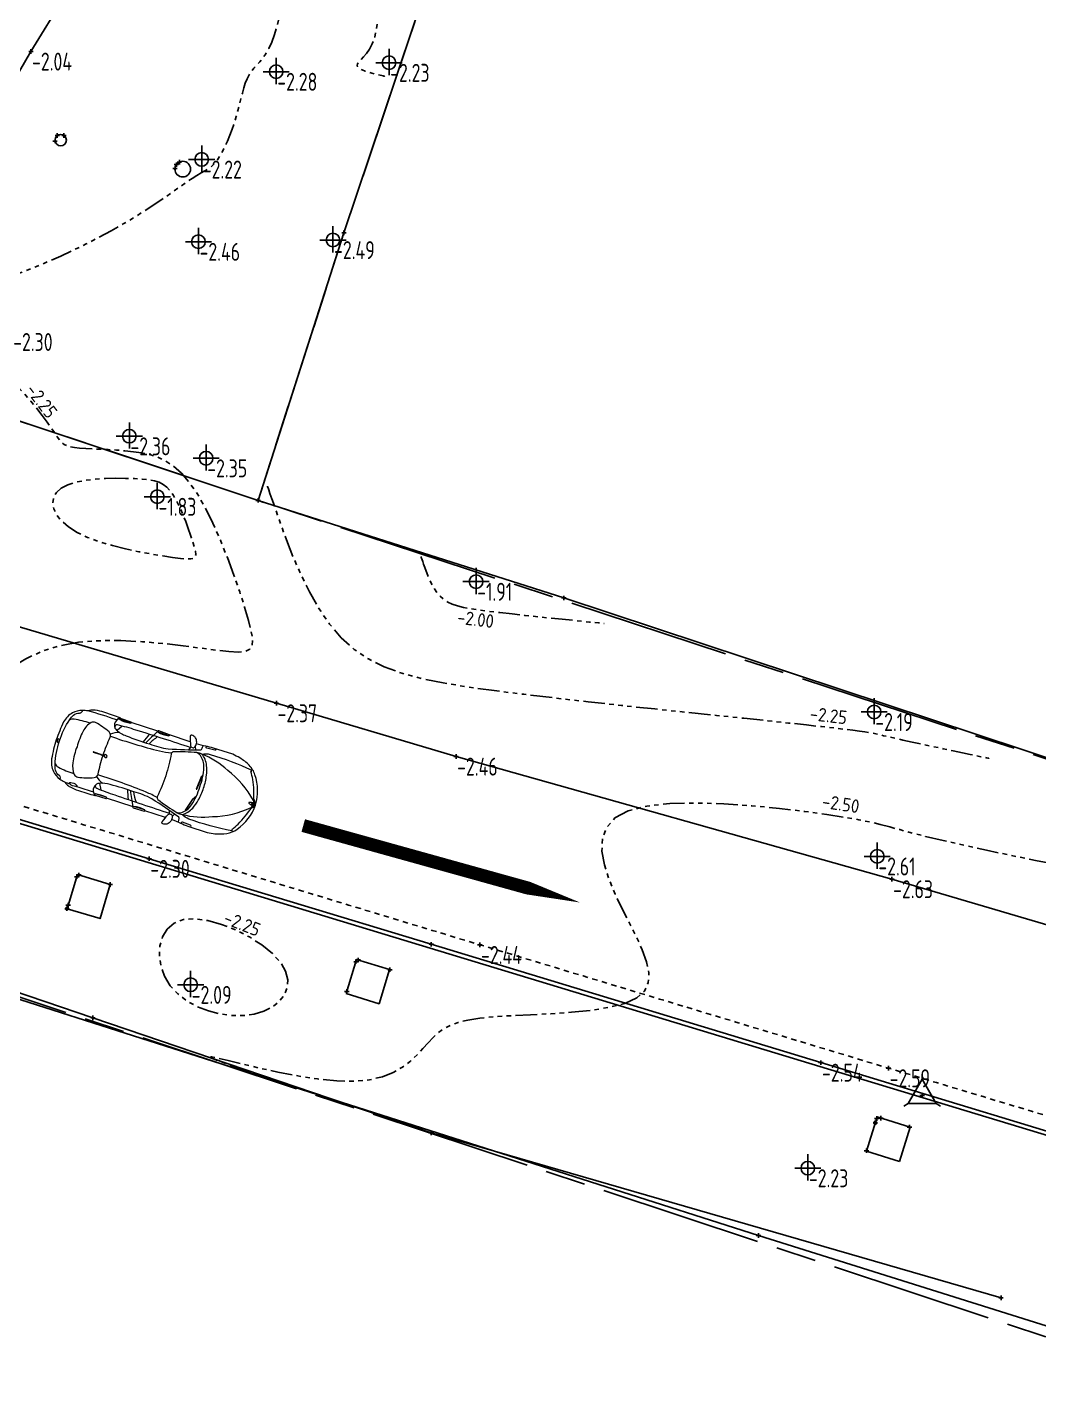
# Model space of a CAD drawing. Header units: metres. Extents: x -173 to 927, y -225 to 260.
# Drawn here: x 65.33 to 87.82, y -55.59 to -25.41 of the extents above; entities that cross this region are included whole.
import ezdxf
from ezdxf.enums import TextEntityAlignment as Align

# ---------------------------------------------------------------- set-up
doc = ezdxf.new("R2010")
doc.units = ezdxf.units.M
doc.header["$LTSCALE"] = 0.01
doc.header["$PDMODE"] = 2
doc.header["$PDSIZE"] = 0.05
for name, pattern in [('ACAD_ISO02W100', [15, 12, -3]), ('ACAD_ISO06W100', [36, 24, -3, 0, -3, 0, -3, 0, -3]), ('ACAD_ISO08W100', [36, 24, -3, 6, -3])]:
    doc.linetypes.add(name, pattern=pattern)
for name, color, linetype in [('Bac à plantations', 7, 'Continuous'), ('Bordure bas', 5, 'Continuous'), ('Cadastre-Parcellaire', 252, 'ACAD_ISO08W100'), ('Clou topographique', 7, 'Continuous'), ('Clôture', 70, 'LIMITE1'), ('Courbes de niveau', 200, 'ACAD_ISO06W100'), ("Filet d'eau", 140, 'ACAD_ISO02W100'), ('Niveau', 7, 'Continuous'), ('Revètement', 2, 'Continuous'), ('Texte', 7, 'Continuous'), ('TopoAlt', 7, 'Continuous'), ('TOPOJIS', 7, 'Continuous')]:
    doc.layers.add(name, color=color, linetype=linetype)
doc.layers.add('Tronc', color=35, linetype='Continuous', lineweight=25)
doc.layers.add('Véhicule', color=231, linetype='Continuous', lineweight=13)
doc.styles.get("Standard").update_dxf_attribs({"font": 'isocp.shx'})
doc.linetypes.add('LIMITE1', pattern='A,6.35,-2.54,[133,ltypeshp.shx,S=2.54,R=0,X=-2.54,Y=0],-2.54,25.4', length=36.83)

# ---------------------------------------------------------------- blocks, each defined once
blk = doc.blocks.new('clou topographique')
at = {"color": 0}
blk.add_line((0, 0), (0, 0), dxfattribs=at)
blk.add_lwpolyline([(0.312, -0.18), (0, 0.36), (-0.312, -0.18)], close=True, dxfattribs=at)
at = {"flags": 128}
for points in [[(0, 0.36), (0, 0.472)], [(-0.312, -0.18), (-0.409, -0.236)], [(0.312, -0.18), (0.409, -0.236)]]:
    blk.add_lwpolyline(points, dxfattribs=at)
blk = doc.blocks.new('pn')
at = {"flags": 128}
for points in [[(0, -0.275), (0, 0.308)], [(-0.291, 0), (0.291, 0)]]:
    blk.add_lwpolyline(points, dxfattribs=at)
blk.add_circle((0, 0), 0.151)
blk = doc.blocks.new('ALFA ROMEO vue de dessus')
at = {"color": 0, "linetype": 'ByBlock', "lineweight": -2}
for points in [[(-0.708, 1.593, -0.025865), (-0.92, 1.606, 0.035075), (-1.096, 1.622), (-1.546, 1.622, 0.037328), (-1.721, 1.596, 0.062638), (-1.971, 1.505, 0.115424), (-2.158, 1.346, 0.153263), (-2.378, 0.708, 0.153263), (-2.158, 0.071, 0.115424), (-1.971, -0.088, 0.062638), (-1.721, -0.179, 0.037328), (-1.546, -0.206), (-1.096, -0.206, 0.035075), (-0.92, -0.189, -0.025865), (-0.708, -0.176)], [(-1.16, 1.622, 0.612088), (-1.142, 1.585), (-0.954, 1.577, 0.606186), (-0.936, 1.608, 0.606186)], [(-0.863, 1.6, 0.039494), (-0.858, 1.529, 0.149425), (-0.842, 1.496, 0.012669), (-0.146, 1.292, 0.052479), (0.284, 1.267, 0.023792), (0.831, 1.28, 0.104203), (1.074, 1.331, 0.083159), (1.123, 1.363, 0.656751), (1.092, 1.45, 0.014014), (0.666, 1.468, 0.004254), (-0.621, 1.475)], [(-0.7, 1.528), (-0.728, 1.46, 0.002534)], [(-0.067, 1.574, 0.10804), (0.187, 1.58)], [(0.366, 1.266, 0.016669), (0.287, 1.424, -0.012342), (0.198, 1.596)], [(0.828, 1.574, 0.083625), (1.081, 1.58)], [(1.065, -0.193, -0.006701), (1.085, -0.197, 0.035488), (1.265, -0.206), (1.466, -0.206, 0.061247), (1.661, -0.188, 0.049739), (1.753, -0.159, 0.000868), (1.817, -0.123, 0.016846), (1.936, -0.097, 0.10504), (2.125, 0.024, 0.147827), (2.249, 0.278, 0.03134), (2.282, 0.708, 0.03134), (2.249, 1.139, 0.147827), (2.125, 1.393, 0.10504), (1.936, 1.514, 0.016846), (1.817, 1.54, 0.000868), (1.753, 1.576, 0.049739), (1.661, 1.605, 0.061247), (1.466, 1.622), (1.265, 1.622, 0.035488), (1.085, 1.614, -0.006701), (1.065, 1.61)], [(1.131, 1.373, 0.265752), (1.146, 1.536, 0.099126), (1.09, 1.614)], [(1.53, 1.55, 0.010954), (1.139, 1.55)], [(1.817, 1.54, 0.00357), (1.69, 1.546)], [(1.923, 1.517, 0.119071), (1.949, 1.455, 0.051517), (1.973, 1.438, -0.207531), (2.087, 1.352, -0.058934), (2.137, 1.233, -0.075079), (2.205, 0.708, -0.075079), (2.137, 0.184, -0.058934), (2.087, 0.065, -0.207531), (1.973, -0.021, 0.051517), (1.949, -0.038, 0.119071), (1.923, -0.1)], [(-2.052, 1.385, 0.02135), (-2.143, 1.232, 0.05504), (-2.313, 0.788, 0.02054), (-2.322, 0.741)], [(-2.305, 0.625, 0.09978), (-1.553, 0.167, 0.088947), (-0.891, 0.002, 0.089167), (-0.779, 0.003, 0.018523), (-0.279, 0.15, 0.361435), (-0.245, 0.205, -0.03759), (-0.278, 0.708, -0.03759), (-0.245, 1.212, 0.361435), (-0.279, 1.267, 0.018523), (-0.779, 1.414, 0.089167), (-0.891, 1.415, 0.088947), (-1.553, 1.25, 0.09978), (-2.305, 0.792)], [(-2.054, 1.382, 0.81957), (-2.09, 1.422)], [(-2.057, 1.419, -0.037786), (-1.07, 1.466, -0.130502), (-0.891, 1.415, 0.15775), (-1.072, 1.206, 0.047296), (-1.137, 1.002, 0.062905), (-1.162, 0.708, 0.062905), (-1.137, 0.415, 0.047296), (-1.072, 0.211, 0.15775), (-0.891, 0.002, -0.130502), (-1.07, -0.049, -0.037786), (-2.057, -0.002)], [(-0.75, 1.407, 0.196313), (-0.871, 1.376, 0.169929), (-1.027, 1.148, 0.077249), (-1.075, 0.708, 0.077249), (-1.027, 0.269, 0.169929), (-0.871, 0.041, 0.196313), (-0.75, 0.01)], [(-0.246, 1.23, 0.028451), (0.021, 1.19, 0.02454), (1.161, 1.162)], [(0.293, 1.267, 0.06551), (0.16, 1.473)], [(0.433, 1.265, 0.013943), (0.354, 1.471)], [(1.175, 1.203, 0.122605), (1.001, 1.304)], [(1.186, 0.703, -0.026959), (1.161, 0.277, 0.333847), (1.222, 0.174, 0.051261), (1.569, 0.07, 0.264947), (1.662, 0.101, 0.142523), (1.774, 0.338, 0.049778), (1.796, 0.708, 0.049778), (1.774, 1.079, 0.142523), (1.662, 1.316, 0.264947), (1.569, 1.347, 0.051261), (1.222, 1.243, 0.333847), (1.161, 1.14, -0.026959), (1.186, 0.714)], [(2.141, 1.219, 0.188405), (2.048, 1.272, 0.04013), (1.678, 1.296)], [(-2.313, 0.75, -0.006222), (-2.305, 0.791, 0.667254), (-2.306, 0.792, 0.081494), (-2.355, 0.748, 0.091173), (-2.372, 0.722, 0.089943), (-2.376, 0.708, 0.089943), (-2.372, 0.695, 0.091173), (-2.355, 0.669, 0.084483), (-2.304, 0.624)], [(-2.375, 0.768, 0.493721), (-2.362, 0.763, 0.145339), (-2.304, 0.819)], [(-2.304, 0.598, 0.145339), (-2.362, 0.654, 0.493721), (-2.375, 0.649)], [(-2.351, 0.745, 0.00262), (-2.352, 0.744, 0.019813), (-2.353, 0.708, 0.019813), (-2.352, 0.673, 0.00262), (-2.351, 0.672)], [(-2.351, 0.745, -0.01572), (-2.343, 0.755, 0.025394), (-2.346, 0.708, 0.025394), (-2.343, 0.662, -0.01572), (-2.351, 0.672)], [(-2.315, 0.78, 0.022761), (-2.328, 0.769, 0.033433), (-2.333, 0.708, 0.033433), (-2.328, 0.648, 0.022761), (-2.315, 0.637)], [(-2.322, 0.676, 0.02054), (-2.313, 0.629, 0.05504), (-2.143, 0.185, 0.02135), (-2.052, 0.032)], [(-2.299, 0.682, 0.072412), (-2.226, 0.699, 0.678903), (-2.226, 0.718, 0.072412), (-2.299, 0.735)], [(1.16, 0.715, 10.099782), (1.16, 0.702)], [(1.154, 0.716, 1.080351), (1.154, 0.701)], [(1.238, 0.711, 2.507681), (1.238, 0.706)], [(1.394, 0.711), (1.236, 0.711, 1), (1.236, 0.706), (1.394, 0.706)], [(-2.09, -0.005, 0.81957), (-2.054, 0.035)], [(-0.621, -0.058, 0.004254), (0.666, -0.051, 0.014014), (1.092, -0.033, 0.656751), (1.123, 0.054, 0.083159), (1.074, 0.086, 0.104203), (0.831, 0.137, 0.023792), (0.284, 0.15, 0.052479), (-0.146, 0.125, 0.012669), (-0.842, -0.079, 0.149425), (-0.858, -0.112, 0.039494), (-0.863, -0.183)], [(1.161, 0.255, 0.02454), (0.021, 0.227, 0.028451), (-0.246, 0.187)], [(0.16, -0.056, 0.06551), (0.293, 0.15)], [(0.198, -0.179, -0.012342), (0.287, -0.007, 0.016669), (0.366, 0.151)], [(0.354, -0.054, 0.013943), (0.433, 0.152)], [(1.001, 0.113, 0.122605), (1.175, 0.214)], [(1.09, -0.197, 0.099126), (1.146, -0.119, 0.265752), (1.131, 0.044)], [(1.678, 0.121, 0.04013), (2.048, 0.145, 0.188405), (2.141, 0.198)], [(-1.16, -0.206, -0.612088), (-1.142, -0.168), (-0.954, -0.16, -0.606186), (-0.936, -0.191, -0.606186)], [(-0.7, -0.111), (-0.728, -0.043, -0.002534)], [(0.187, -0.163, 0.10804), (-0.067, -0.157)], [(1.081, -0.163, 0.083625), (0.828, -0.157)], [(1.139, -0.133, 0.019011), (1.817, -0.123)]]:
    blk.add_lwpolyline(points, format="xyb", dxfattribs=at)
for points in [[(-0.693, 1.509, -0.13042), (-0.707, 1.604, -0.153076), (-0.664, 1.7, -0.153578), (-0.6, 1.738, -0.054482), (-0.55, 1.744, -0.227727), (-0.523, 1.732), (-0.524, 1.705, -0.013987), (-0.598, 1.512, -0.272016), (-0.663, 1.486, -0.307927)], [(0.196, 1.601, 0.414214), (0.186, 1.611), (-0.067, 1.604, 0.414214), (-0.077, 1.594), (-0.077, 1.584, 0.414214), (-0.067, 1.574), (0.187, 1.58, 0.414214), (0.196, 1.591)], [(1.091, 1.6, 0.414214), (1.08, 1.61), (0.827, 1.604, 0.414214), (0.817, 1.593), (0.817, 1.583, 0.414214), (0.828, 1.574), (1.081, 1.58, 0.414214), (1.091, 1.59)], [(-2.363, 0.708, 0.011819), (-2.362, 0.687, -0.03555), (-2.367, 0.698, -0.086978), (-2.371, 0.708, -0.086978), (-2.367, 0.719, -0.03555), (-2.362, 0.73, 0.011819)], [(-2.355, 0.708, -0.018325), (-2.354, 0.742, 0.030689), (-2.36, 0.734, 0.013869), (-2.361, 0.708, 0.013869), (-2.36, 0.683, 0.030689), (-2.354, 0.675, -0.018325)], [(-2.335, 0.708, -0.032131), (-2.331, 0.767, 0.017636), (-2.341, 0.757, 0.026868), (-2.344, 0.708, 0.026868), (-2.341, 0.66, 0.017636), (-2.331, 0.65, -0.032131)], [(1.418, 0.707), (1.418, 0.71, 0.414214), (1.415, 0.713), (1.397, 0.713, 0.414214), (1.394, 0.71), (1.394, 0.707, 0.414214), (1.397, 0.704), (1.415, 0.704, 0.414214)], [(-0.693, -0.092, 0.13042), (-0.707, -0.187, 0.153076), (-0.664, -0.283, 0.153578), (-0.6, -0.321, 0.054482), (-0.55, -0.327, 0.227727), (-0.523, -0.315), (-0.524, -0.288, 0.013987), (-0.598, -0.095, 0.272016), (-0.663, -0.069, 0.307927)], [(0.196, -0.184, -0.414214), (0.186, -0.194), (-0.067, -0.187, -0.414214), (-0.077, -0.177), (-0.077, -0.167, -0.414214), (-0.067, -0.157), (0.187, -0.163, -0.414214), (0.196, -0.174)], [(1.091, -0.183, -0.414214), (1.08, -0.193), (0.827, -0.187, -0.414214), (0.817, -0.176), (0.817, -0.166, -0.414214), (0.828, -0.157), (1.081, -0.163, -0.414214), (1.091, -0.173)]]:
    blk.add_lwpolyline(points, format="xyb", close=True, dxfattribs=at)
for points in [[(-0.564, 1.596), (-0.077, 1.596)], [(0.196, 1.596), (0.818, 1.596)], [(-1.065, 0.956), (-1.013, 1.024), (-1.003, 1.017), (-0.93, 1.299), (-0.942, 1.302), (-1.016, 1.02)], [(-0.589, 1.418), (-0.615, 1.497)], [(0.987, 1.456), (1.059, 1.325)], [(-1.003, 1.017), (-1.069, 0.92)], [(-1.065, 0.461), (-1.047, 0.497), (-1.036, 0.491), (-1.015, 0.781), (-1.028, 0.782), (-1.049, 0.492)], [(1.236, 0.712), (1.153, 0.716)], [(1.236, 0.705), (1.153, 0.701)], [(-1.036, 0.491), (-1.061, 0.434)], [(0.987, -0.039), (1.059, 0.092)], [(-0.589, -0.001), (-0.615, -0.08)], [(-0.564, -0.179), (-0.077, -0.179)], [(0.196, -0.179), (0.818, -0.179)]]:
    blk.add_lwpolyline(points, dxfattribs=at)
for centre, major_axis, ratio in [((1.616, 1.534), (0.0907, -0.0082), 0.339047), ((2.23, 0.708), (0, 0.0494), 0.4)]:
    blk.add_ellipse(centre, major_axis=major_axis, ratio=ratio, dxfattribs=at)
for start_param, end_param in [(4.712389, 7.853982), (3.141593, 9.424778)]:
    blk.add_ellipse((-2.312, 0.708), major_axis=(0, 0.0412), ratio=0.4, start_param=start_param, end_param=end_param, dxfattribs=at)
at = {"color": 0, "linetype": 'ByBlock', "lineweight": -2, "extrusion": (0, 0, -1)}
blk.add_ellipse((-2.312, 0.708), major_axis=(0, -0.0412), ratio=0.4, start_param=4.712389, end_param=7.853982, dxfattribs=at)
blk = doc.blocks.new('*U27')
at = {"color": 0, "linetype": 'ByBlock', "lineweight": -2, "rotation": 161.8918775486817}
blk.add_blockref('ALFA ROMEO vue de dessus', (0.794, 1.242), dxfattribs=at)

msp = doc.modelspace()

# ---------------------------------------------------------------- linework, layer by layer
for centre, radius in [((69.996, 17.37), 242.523), ((66.22, -45.021), 0.0306), ((84.189, -49.782), 0.0306)]:
    msp.add_circle(centre, radius)
at = {"layer": 'Bac à plantations'}
for points in [[(66.451, -44.261), (66.222, -45.021), (66.954, -45.242), (67.183, -44.482)], [(72.425, -46.91), (73.156, -47.134), (73.389, -46.375), (72.658, -46.15)], [(84.724, -50.641), (84.962, -49.883), (84.232, -49.654), (83.994, -50.411)]]:
    msp.add_lwpolyline(points, close=True, dxfattribs=at)
at = {"layer": 'Bordure bas'}
for p, q in [((59.97, -45.142), (66.798, -47.448)), ((66.798, -47.448), (74.316, -50.006)), ((74.316, -50.006), (86.983, -53.676))]:
    msp.add_line(p, q, dxfattribs=at)
at = {"layer": 'Bordure bas', "flags": 128}
for points in [[(15.199, -27.102), (20.756, -28.983), (23.654, -29.981), (29.151, -31.86), (31.667, -32.734), (35.722, -34.069), (39.183, -35.154), (42.802, -36.289), (47.759, -37.843), (53.135, -39.486), (60.65, -41.758), (68.023, -43.995), (74.292, -45.898), (82.953, -48.529), (90.413, -50.794), (92.79, -51.519)], [(15.228, -27.018), (20.785, -28.899), (23.683, -29.898), (29.18, -31.776), (31.695, -32.65), (35.749, -33.985), (39.21, -35.07), (42.828, -36.205), (47.785, -37.758), (53.161, -39.401), (60.675, -41.673), (68.048, -43.91), (74.318, -45.813), (82.979, -48.444), (90.439, -50.709), (92.815, -51.434)]]:
    msp.add_lwpolyline(points, dxfattribs=at)
at = {"layer": 'Cadastre-Parcellaire', "ltscale": 15}
for points in [[(133.538, 49.783), (103.105, -46.302), (96.253, -44.4), (70.468, -35.94), (72.377, -29.987), (75.662, -20.191), (78.236, -12.329), (80.932, -4.568), (81.524, -2.567), (83.381, 3.344), (92.408, 30.803), (95.713, 40.592), (98.94, 50.37), (102.056, 59.788), (118.611, 54.527), (133.538, 49.783)], [(91.536, -55.722), (59.078, -154.85), (22.478, -154.665), (36.652, -92.089), (52.524, -42.801), (91.536, -55.722)]]:
    msp.add_lwpolyline(points, close=True, dxfattribs=at)
msp.add_lwpolyline([(80.932, -4.568), (78.236, -12.329), (75.662, -20.191), (72.377, -29.987), (72.377, -29.987), (70.468, -35.94), (62.57, -33.31), (58.099, -31.898), (52.148, -29.781), (46.304, -27.788), (38.457, -25.152), (40.86, -17.928), (43.437, -10.054), (46.094, -2.168)], dxfattribs=at)
at = {"layer": 'Clôture'}
for p, q in [((72.377, -29.987), (75.662, -20.191)), ((70.468, -35.94), (72.377, -29.987)), ((70.468, -35.94), (62.57, -33.31)), ((77.263, -38.109), (70.468, -35.94)), ((96.253, -44.4), (77.263, -38.109)), ((81.592, -52.291), (52.742, -43.074)), ((91.526, -55.408), (81.592, -52.291))]:
    msp.add_line(p, q, dxfattribs=at)
at = {"layer": 'Courbes de niveau', "ltscale": 2, "flags": 128}
for points, elevation in [([(61.487, -44.255), (61.626, -44.093), (61.791, -43.895), (61.955, -43.696), (62.115, -43.5), (62.271, -43.307), (62.421, -43.118), (62.563, -42.934), (62.696, -42.753), (62.818, -42.578), (62.927, -42.407), (63.022, -42.241), (63.102, -42.081), (63.168, -41.928), (63.222, -41.783), (63.268, -41.648), (63.306, -41.525), (63.34, -41.414), (63.371, -41.319), (63.402, -41.239), (63.435, -41.176), (63.472, -41.123), (63.517, -41.074), (63.572, -41.023), (63.64, -40.961), (63.725, -40.882), (63.828, -40.78), (63.953, -40.647), (64.103, -40.48), (64.28, -40.286), (64.487, -40.076), (64.725, -39.861), (64.998, -39.653), (65.308, -39.461), (65.656, -39.298), (66.047, -39.174), (66.479, -39.096), (66.941, -39.06), (67.419, -39.058), (67.898, -39.082), (68.364, -39.123), (68.803, -39.174), (69.201, -39.226), (69.543, -39.271), (69.819, -39.302), (70.031, -39.312), (70.184, -39.295), (70.283, -39.247), (70.335, -39.16), (70.344, -39.029), (70.315, -38.848), (70.255, -38.611), (70.169, -38.316), (70.06, -37.975), (69.931, -37.602), (69.786, -37.213), (69.629, -36.822), (69.462, -36.444), (69.289, -36.094), (69.115, -35.788), (68.94, -35.536), (68.766, -35.336), (68.591, -35.181), (68.416, -35.065), (68.239, -34.981), (68.061, -34.922), (67.879, -34.883), (67.695, -34.856), (67.507, -34.836), (67.319, -34.821), (67.135, -34.81), (66.957, -34.801), (66.789, -34.794), (66.636, -34.786), (66.499, -34.776), (66.384, -34.765), (66.292, -34.749), (66.218, -34.727), (66.158, -34.696), (66.106, -34.655), (66.057, -34.6), (66.005, -34.529), (65.945, -34.44), (65.87, -34.33), (65.778, -34.199), (65.67, -34.052), (65.549, -33.894), (65.417, -33.734), (65.279, -33.576), (65.138, -33.428), (64.996, -33.296), (64.856, -33.187), (64.722, -33.106), (64.594, -33.048), (64.475, -33.008), (64.365, -32.98), (64.265, -32.958), (64.177, -32.938), (64.102, -32.913), (64.04, -32.877), (63.994, -32.827), (63.96, -32.762), (63.937, -32.684), (63.922, -32.596), (63.914, -32.5), (63.911, -32.396), (63.909, -32.287), (63.907, -32.175), (63.904, -32.061), (63.901, -31.947), (63.902, -31.835), (63.909, -31.726), (63.925, -31.622), (63.954, -31.524), (63.997, -31.435), (64.059, -31.354), (64.141, -31.285), (64.244, -31.223), (64.368, -31.165), (64.513, -31.109), (64.678, -31.051), (64.864, -30.988), (65.071, -30.917), (65.298, -30.833), (65.545, -30.736), (65.807, -30.626), (66.082, -30.504), (66.363, -30.373), (66.647, -30.235), (66.929, -30.091), (67.205, -29.942), (67.47, -29.792), (67.72, -29.642), (67.954, -29.494), (68.172, -29.351), (68.373, -29.214), (68.557, -29.086), (68.722, -28.97), (68.87, -28.868), (68.999, -28.781), (69.108, -28.712), (69.202, -28.657), (69.281, -28.611), (69.349, -28.57), (69.409, -28.53), (69.464, -28.485), (69.515, -28.431), (69.567, -28.364), (69.62, -28.28), (69.675, -28.181), (69.731, -28.069), (69.786, -27.947), (69.84, -27.816), (69.891, -27.681), (69.939, -27.542), (69.982, -27.404), (70.021, -27.267), (70.055, -27.134), (70.087, -27.005), (70.118, -26.883), (70.15, -26.767), (70.184, -26.659), (70.223, -26.561), (70.268, -26.473), (70.319, -26.396), (70.377, -26.326), (70.439, -26.256), (70.504, -26.183), (70.572, -26.101), (70.639, -26.004), (70.706, -25.888), (70.77, -25.746), (70.831, -25.577), (70.889, -25.381), (70.946, -25.165), (71.003, -24.933), (71.062, -24.689), (71.123, -24.438), (71.189, -24.185), (71.26, -23.934), (71.338, -23.691), (71.422, -23.46), (71.512, -23.247), (71.608, -23.059), (71.71, -22.901), (71.818, -22.778), (71.931, -22.698), (72.048, -22.664), (72.17, -22.682), (72.294, -22.747), (72.418, -22.854), (72.538, -22.998), (72.654, -23.173), (72.761, -23.374), (72.858, -23.594), (72.941, -23.83), (73.01, -24.074), (73.063, -24.323), (73.1, -24.571), (73.123, -24.814), (73.13, -25.047), (73.121, -25.265), (73.098, -25.463), (73.06, -25.636), (73.007, -25.782), (72.945, -25.901), (72.879, -25.998), (72.814, -26.076), (72.755, -26.138), (72.707, -26.188), (72.676, -26.23), (72.667, -26.266), (72.684, -26.3), (72.723, -26.332), (72.779, -26.362), (72.847, -26.389), (72.921, -26.414), (72.997, -26.436), (73.069, -26.455), (73.132, -26.471), (73.182, -26.483), (73.219, -26.492), (73.246, -26.499), (73.264, -26.503), (73.275, -26.506), (73.281, -26.507), (73.283, -26.508), (73.283, -26.508)], -2.25), ([(70.677, -35.626), (70.677, -35.627), (70.68, -35.636), (70.689, -35.661), (70.705, -35.708), (70.732, -35.786), (70.773, -35.902), (70.83, -36.064), (70.905, -36.28), (71.001, -36.553), (71.12, -36.874), (71.26, -37.228), (71.424, -37.6), (71.611, -37.977), (71.821, -38.345), (72.056, -38.689), (72.316, -38.996), (72.603, -39.254), (72.919, -39.466), (73.27, -39.641), (73.661, -39.783), (74.096, -39.901), (74.581, -40), (75.119, -40.087), (75.716, -40.17), (76.374, -40.253), (77.077, -40.336), (77.808, -40.419), (78.549, -40.501), (79.284, -40.579), (79.994, -40.654), (80.661, -40.723), (81.268, -40.786), (81.801, -40.842), (82.261, -40.891), (82.656, -40.934), (82.99, -40.971), (83.269, -41.002), (83.499, -41.03), (83.686, -41.053), (83.835, -41.072), (83.953, -41.089), (84.048, -41.104), (84.129, -41.118), (84.204, -41.134), (84.283, -41.152), (84.374, -41.173), (84.485, -41.199), (84.626, -41.231), (84.803, -41.271), (85.008, -41.315), (85.231, -41.364), (85.465, -41.413), (85.698, -41.463), (85.92, -41.51), (86.124, -41.553), (86.297, -41.589), (86.435, -41.618), (86.538, -41.64), (86.612, -41.655), (86.661, -41.666), (86.691, -41.672), (86.707, -41.675), (86.713, -41.676), (86.713, -41.677)], -2.25), ([(74.087, -37.185), (74.087, -37.186), (74.088, -37.188), (74.09, -37.194), (74.094, -37.207), (74.102, -37.228), (74.112, -37.258), (74.127, -37.301), (74.147, -37.358), (74.173, -37.431), (74.204, -37.516), (74.241, -37.609), (74.284, -37.708), (74.334, -37.808), (74.39, -37.905), (74.452, -37.996), (74.521, -38.077), (74.597, -38.146), (74.683, -38.202), (74.782, -38.249), (74.899, -38.288), (75.035, -38.321), (75.194, -38.351), (75.38, -38.378), (75.596, -38.406), (75.842, -38.435), (76.113, -38.466), (76.396, -38.497), (76.684, -38.527), (76.965, -38.557), (77.23, -38.584), (77.469, -38.608), (77.673, -38.629), (77.833, -38.645), (77.954, -38.657), (78.04, -38.666), (78.098, -38.672), (78.133, -38.676), (78.151, -38.677), (78.158, -38.678), (78.159, -38.678)], -2), ([(70.294, -48.657), (70.293, -48.657), (70.289, -48.655), (70.278, -48.651), (70.256, -48.644), (70.22, -48.631), (70.167, -48.612), (70.092, -48.586), (69.993, -48.551), (69.868, -48.507), (69.732, -48.459), (69.6, -48.41), (69.489, -48.367), (69.414, -48.334), (69.393, -48.316), (69.441, -48.318), (69.575, -48.345), (69.805, -48.401), (70.117, -48.477), (70.492, -48.565), (70.909, -48.656), (71.349, -48.74), (71.792, -48.808), (72.218, -48.851), (72.607, -48.86), (72.944, -48.828), (73.231, -48.76), (73.474, -48.662), (73.679, -48.544), (73.853, -48.411), (74.001, -48.271), (74.131, -48.132), (74.248, -48.001), (74.359, -47.884), (74.472, -47.781), (74.597, -47.692), (74.743, -47.615), (74.919, -47.551), (75.134, -47.498), (75.397, -47.456), (75.717, -47.424), (76.099, -47.4), (76.526, -47.379), (76.978, -47.356), (77.434, -47.325), (77.874, -47.28), (78.276, -47.216), (78.62, -47.127), (78.886, -47.007), (79.057, -46.852), (79.142, -46.664), (79.154, -46.446), (79.105, -46.201), (79.008, -45.934), (78.877, -45.646), (78.724, -45.342), (78.563, -45.024), (78.406, -44.698), (78.269, -44.37), (78.166, -44.049), (78.113, -43.743), (78.125, -43.461), (78.216, -43.211), (78.402, -43.003), (78.698, -42.843), (79.112, -42.738), (79.622, -42.683), (80.2, -42.669), (80.818, -42.688), (81.446, -42.731), (82.057, -42.79), (82.621, -42.858), (83.11, -42.926), (83.504, -42.987), (83.819, -43.042), (84.075, -43.095), (84.298, -43.147), (84.509, -43.202), (84.732, -43.263), (84.989, -43.332), (85.305, -43.412), (85.695, -43.505), (86.153, -43.609), (86.663, -43.721), (87.212, -43.837), (87.787, -43.954), (88.373, -44.07), (88.956, -44.18), (89.522, -44.283), (90.06, -44.376), (90.565, -44.458), (91.036, -44.531), (91.469, -44.596), (91.864, -44.653), (92.218, -44.704), (92.529, -44.749), (92.795, -44.789), (93.017, -44.825), (93.202, -44.859), (93.361, -44.891), (93.505, -44.922), (93.645, -44.954), (93.792, -44.988), (93.955, -45.025), (94.147, -45.067), (94.373, -45.113), (94.627, -45.163), (94.899, -45.215), (95.177, -45.267), (95.453, -45.318), (95.714, -45.366), (95.951, -45.409), (96.153, -45.446), (96.313, -45.475), (96.433, -45.496), (96.519, -45.512), (96.576, -45.522), (96.611, -45.528), (96.629, -45.532), (96.636, -45.533), (96.637, -45.533)], -2.5)]:
    msp.add_lwpolyline(points, dxfattribs=dict(at, elevation=elevation))
for points, elevation in [([(67.524, -35.449), (67.306, -35.447), (67.078, -35.453), (66.848, -35.468), (66.626, -35.495), (66.419, -35.536), (66.238, -35.593), (66.091, -35.668), (65.985, -35.763), (65.923, -35.874), (65.903, -35.998), (65.926, -36.129), (65.992, -36.265), (66.101, -36.4), (66.252, -36.531), (66.445, -36.652), (66.679, -36.762), (66.944, -36.859), (67.229, -36.944), (67.523, -37.018), (67.815, -37.08), (68.093, -37.132), (68.348, -37.175), (68.567, -37.207), (68.743, -37.23), (68.876, -37.242), (68.973, -37.241), (69.036, -37.226), (69.071, -37.193), (69.081, -37.141), (69.073, -37.068), (69.049, -36.972), (69.014, -36.853), (68.969, -36.715), (68.917, -36.564), (68.859, -36.406), (68.795, -36.248), (68.728, -36.095), (68.658, -35.954), (68.587, -35.83), (68.516, -35.728), (68.441, -35.647), (68.36, -35.584), (68.268, -35.537), (68.162, -35.503), (68.038, -35.48), (67.892, -35.465), (67.721, -35.455), (67.524, -35.449)], -2), ([(70.788, -46.02), (70.551, -45.828), (70.274, -45.65), (69.971, -45.495), (69.658, -45.37), (69.349, -45.284), (69.061, -45.246), (68.808, -45.263), (68.604, -45.342), (68.449, -45.474), (68.343, -45.647), (68.285, -45.85), (68.275, -46.071), (68.31, -46.3), (68.391, -46.525), (68.517, -46.734), (68.684, -46.917), (68.887, -47.073), (69.117, -47.199), (69.365, -47.296), (69.624, -47.362), (69.885, -47.396), (70.139, -47.398), (70.379, -47.367), (70.596, -47.302), (70.785, -47.207), (70.938, -47.085), (71.051, -46.941), (71.116, -46.778), (71.128, -46.6), (71.08, -46.412), (70.968, -46.217), (70.788, -46.02)], -2.25)]:
    msp.add_lwpolyline(points, close=True, dxfattribs=dict(at, elevation=elevation))
at = {"layer": "Filet d'eau", "flags": 128}
msp.add_lwpolyline([(14.792, -26.532, -0.00115), (21.199, -28.694, -0.001937), (24.994, -30.001, -0.000402), (31.589, -32.306, 0.003683), (32.311, -32.553, 0.003776), (34.821, -33.371, 0.001296), (42.159, -35.678, 0.000389), (51.475, -38.573, 0.001561), (53.801, -39.286, 0.000492), (58.81, -40.799, -0.000518), (63.819, -42.312, -0.000137), (71.148, -44.536, 0.000237), (75.399, -45.825, 0.000154), (75.43, -45.834, 0.000001), (84.482, -48.568, 0.000406), (87.318, -49.422, 0.000198), (93.129, -51.164)], format="xyb", dxfattribs=at)
at = {"layer": 'Revètement'}
for p, q in [((65.418, -25.955), (69.122, -19.923)), ((61.444, -32.797), (65.418, -25.955)), ((70.875, -40.45), (62.291, -37.897)), ((74.868, -41.636), (70.875, -40.45)), ((84.559, -44.363), (74.868, -41.636)), ((94.638, -47.333), (84.559, -44.363))]:
    msp.add_line(p, q, dxfattribs=at)
at = {"layer": 'Texte', "flags": 128}
msp.add_lwpolyline([(71.472, -43.172, 0.291, 0.291, 0), (74.16, -43.92, 0.874, 0, 0), (77.628, -44.884, 0, 0, 0)], format="xyseb", dxfattribs=at)
at = {"layer": 'TOPOJIS'}
for p in [(65.418, -25.955, -2.04), (73.379, -26.205, -2.23), (70.87, -26.404, -2.28), (65.955, -27.946), (66.005, -27.825), (66.152, -27.823), (68.718, -28.416), (69.214, -28.356, -2.22), (68.621, -28.558), (68.652, -28.471), (69.142, -30.186, -2.46), (72.132, -30.148, -2.49), (72.377, -29.987), (67.606, -34.512, -2.36), (69.313, -35.002, -2.35), (68.228, -35.858, -1.83), (70.468, -35.94), (75.314, -37.747, -1.91), (77.263, -38.109), (70.875, -40.45, -2.37), (84.164, -40.645, -2.19), (74.868, -41.636, -2.46), (68.048, -43.91, -2.3), (84.231, -43.857, -2.61), (66.436, -44.309), (66.482, -44.27), (84.559, -44.363, -2.63), (67.183, -44.482), (66.246, -44.941), (66.22, -45.021), (74.318, -45.813, -2.4), (75.399, -45.825, -2.44), (72.643, -46.2), (72.695, -46.162), (73.399, -46.378), (68.968, -46.713, -2.09), (72.439, -46.863), (66.798, -47.448, -2.469), (82.979, -48.444, -2.54), (84.482, -48.568, -2.59), (85.231, -49.175), (84.189, -49.782), (84.221, -49.689), (84.313, -49.679), (74.316, -50.006, -2.607), (84.949, -49.879), (83.994, -50.403), (82.688, -50.792, -2.23), (81.592, -52.291), (86.983, -53.676, -2.636)]:
    msp.add_point(p, dxfattribs=at)
at = {"layer": 'Tronc'}
for centre, radius in [((66.08, -27.927), 0.126), ((68.794, -28.572), 0.174)]:
    msp.add_circle(centre, radius, dxfattribs=at)

# ---------------------------------------------------------------- block references
at = {"layer": 'Clou topographique'}
msp.add_blockref('clou topographique', (85.231, -49.175), dxfattribs=at)
at = {"layer": 'Niveau'}
for p in [(73.379, -26.205), (70.87, -26.404), (69.214, -28.356), (72.132, -30.148), (69.142, -30.186), (67.606, -34.512), (69.313, -35.002), (68.228, -35.858), (75.314, -37.747), (84.164, -40.645), (84.231, -43.857), (68.968, -46.713), (82.688, -50.792)]:
    msp.add_blockref('pn', p, dxfattribs=at)
at = {"layer": 'Véhicule'}
msp.add_blockref('*U27', (67.576, -42.545), dxfattribs=at)

# ---------------------------------------------------------------- texts
at = {"layer": 'Courbes de niveau', "ltscale": 2}
for s, rotation, p in [('-2.25', 307.6124, (65.657, -33.726, -2.25)), ('-2.00', 352.6932, (75.304, -38.583, -2)), ('-2.25', 353.2764, (83.149, -40.725, -2.25)), ('-2.50', 351.2065, (83.423, -42.69)), ('-2.25', 338.2612, (70.116, -45.355, -2.25))]:
    msp.add_text(s, height=0.3, rotation=rotation, dxfattribs=at).set_placement(p, align=Align.MIDDLE_CENTER)
at = {"layer": 'TopoAlt', "width": 0.8}
for s, p in [('-2.04', (65.443, -25.98, -2.04)), ('-2.23', (73.404, -26.23, -2.23)), ('-2.28', (70.895, -26.429, -2.28)), ('-2.22', (69.239, -28.381, -2.22)), ('-2.49', (72.157, -30.173, -2.49)), ('-2.46', (69.167, -30.211, -2.46)), ('-2.30', (65.024, -32.217, -2.3)), ('-2.36', (67.631, -34.537, -2.36)), ('-2.35', (69.338, -35.027, -2.35)), ('-1.83', (68.253, -35.883, -1.83)), ('-1.91', (75.339, -37.772, -1.91)), ('-2.37', (70.9, -40.475, -2.37)), ('-2.19', (84.189, -40.67, -2.19)), ('-2.46', (74.893, -41.661, -2.46)), ('-2.30', (68.073, -43.935, -2.3)), ('-2.61', (84.256, -43.882, -2.61)), ('-2.63', (84.584, -44.388, -2.63)), ('-2.44', (75.424, -45.85, -2.44)), ('-2.09', (68.993, -46.738, -2.09)), ('-2.54', (83.004, -48.469, -2.54)), ('-2.59', (84.507, -48.593, -2.59)), ('-2.23', (82.713, -50.817, -2.23))]:
    msp.add_text(s, height=0.4, dxfattribs=at).set_placement(p, align=Align.TOP_LEFT)

doc.saveas('drawing.dxf')
